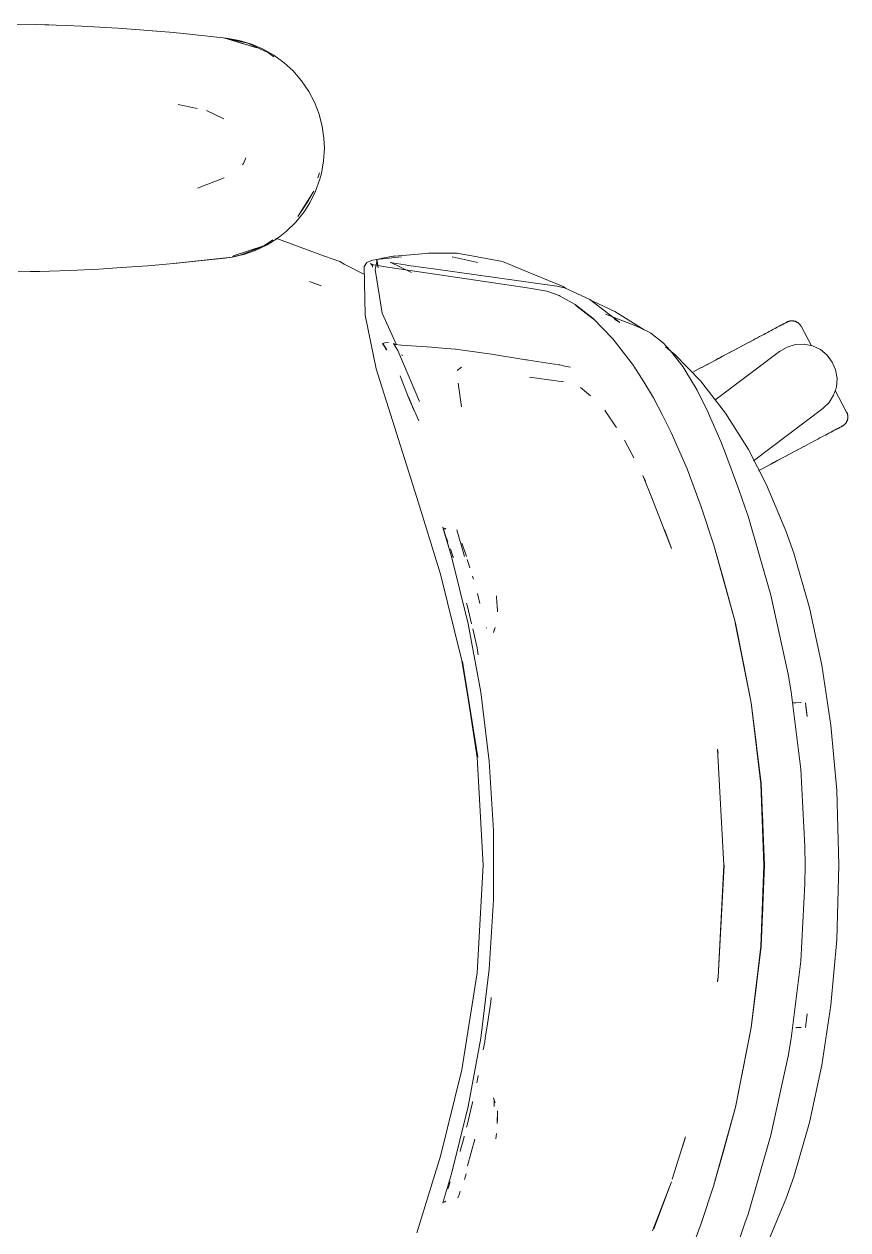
# Model space of a CAD drawing. Header units: millimetres. Extents: x 155927 to 295199, y -4084 to 97293.
# Drawn here: x 223595.4 to 223916.9, y 33039.7 to 33510.5 of the extents above; entities that cross this region are included whole.
import ezdxf

# ---------------------------------------------------------------- set-up
doc = ezdxf.new("R2010")
doc.units = ezdxf.units.MM
doc.header["$MEASUREMENT"] = 0
doc.layers.add('G-IMPT', color=8, linetype='CONTINUOUS', lineweight=9)
doc.layers.add('I-FURN', color=8, linetype='CONTINUOUS', lineweight=9)

msp = doc.modelspace()

# ---------------------------------------------------------------- linework, layer by layer
at = {"layer": 'G-IMPT'}
for p, q in [((223591.68, 33510.5), (223600.09, 33510.34)), ((223611.85, 33509.95), (223600.09, 33510.34)), ((223605.03, 33510.2), (223603.53, 33510.21)), ((223606.97, 33510.09), (223605.03, 33510.2)), ((223611.85, 33509.95), (223617.88, 33509.69)), ((223632.02, 33508.88), (223617.88, 33509.69)), ((223637.1, 33508.56), (223632.02, 33508.88)), ((223637.1, 33508.56), (223652.16, 33507.31)), ((223645.29, 33507.91), (223646.96, 33507.74)), ((223652.16, 33507.31), (223656.29, 33506.96)), ((223656.29, 33506.96), (223674.22, 33505.06)), ((223673.7, 33505.06), (223686.16, 33501.23)), ((223673.7, 33505.06), (223677.02, 33504.14)), ((223674.22, 33505.06), (223679.26, 33504.16)), ((223682.67, 33503.01), (223674.27, 33504.93)), ((223686.16, 33501.23), (223677.02, 33504.14)), ((223684.12, 33502.7), (223679.26, 33504.16)), ((223682.67, 33503.01), (223690.74, 33499.28)), ((223688.36, 33500.89), (223684.12, 33502.7)), ((223688.36, 33500.89), (223692.8, 33498.37)), ((223692.84, 33497.68), (223690.74, 33499.28)), ((223696.89, 33495.38), (223692.8, 33498.37)), ((223696.89, 33495.38), (223700.32, 33492.21)), ((223703.65, 33488.38), (223700.32, 33492.21)), ((223706.48, 33484.21), (223703.65, 33488.38)), ((223706.48, 33484.21), (223708.67, 33480.05)), ((223655.5, 33479.09), (223662.94, 33477.52)), ((223673.33, 33473.48), (223666.55, 33476.75)), ((223708.67, 33480.05), (223710.5, 33475.33)), ((223711.76, 33470.47), (223710.5, 33475.33)), ((223711.76, 33470.47), (223712.41, 33465.96)), ((223712.58, 33462.11), (223712.41, 33465.96)), ((223681.97, 33458.28), (223680.95, 33456.06)), ((223712.58, 33462.11), (223712.28, 33457.07)), ((223680.95, 33456.06), (223680.65, 33455.61)), ((223712.28, 33457.07), (223711.4, 33452.12)), ((223663, 33446.39), (223673.43, 33450.53)), ((223709.13, 33445.22), (223710.84, 33449.99)), ((223710.04, 33450.43), (223710.66, 33452.46)), ((223711.4, 33452.12), (223710.84, 33449.99)), ((223708.48, 33445.31), (223702.16, 33435.36)), ((223708.48, 33445.31), (223706.32, 33441.64)), ((223709.13, 33445.22), (223706.89, 33440.71)), ((223706.32, 33441.64), (223702.16, 33435.36)), ((223706.89, 33440.71), (223704.62, 33437.16)), ((223701.43, 33433.18), (223704.62, 33437.16)), ((223697.83, 33429.64), (223694.52, 33427.01)), ((223701.43, 33433.18), (223697.83, 33429.64)), ((223688.87, 33423.89), (223692.45, 33426.31)), ((223690.2, 33424.28), (223694.52, 33427.01)), ((223693.63, 33426.89), (223712.56, 33419.95)), ((223676.52, 33419.49), (223681.48, 33420.64)), ((223676.6, 33419.7), (223679.65, 33420.28)), ((223688.87, 33423.89), (223677.02, 33420.07)), ((223686.16, 33422.99), (223677.02, 33420.07)), ((223679.65, 33420.28), (223687.83, 33423.48)), ((223685.61, 33422.09), (223681.48, 33420.64)), ((223690.2, 33424.28), (223685.61, 33422.09)), ((223688.87, 33423.89), (223686.16, 33422.99)), ((223712.56, 33419.95), (223718.54, 33417.76)), ((223739.93, 33419.93), (223739.46, 33419.89)), ((223739.93, 33419.93), (223749.25, 33420.74)), ((223749.25, 33420.74), (223753.21, 33421.08)), ((223757.38, 33421.08), (223753.21, 33421.08)), ((223764.34, 33421.05), (223757.38, 33421.08)), ((223764.34, 33421.05), (223782.04, 33417.81)), ((223633.4, 33415.42), (223624.53, 33414.86)), ((223633.4, 33415.42), (223643.69, 33416.15)), ((223635.44, 33415.56), (223633.54, 33415.47)), ((223635.44, 33415.56), (223636.86, 33415.69)), ((223655.08, 33417.14), (223643.69, 33416.15)), ((223676.52, 33419.49), (223653.57, 33417.03)), ((223653.57, 33417.03), (223673.7, 33419.16)), ((223676.52, 33419.49), (223655.08, 33417.14)), ((223676.52, 33419.49), (223673.7, 33419.16)), ((223720.3, 33416.84), (223718.54, 33417.76)), ((223728.2, 33412.69), (223720.3, 33416.84)), ((223728.13, 33415.88), (223728.74, 33416.92)), ((223728.52, 33396.9), (223728.13, 33415.88)), ((223728.61, 33416.29), (223728.74, 33416.92)), ((223728.61, 33416.29), (223728.72, 33416.84)), ((223728.74, 33416.92), (223728.72, 33416.84)), ((223729.11, 33417.41), (223728.74, 33416.92)), ((223729.65, 33417.73), (223729.11, 33417.41)), ((223729.65, 33417.73), (223731.52, 33418.28)), ((223731, 33416.69), (223730.5, 33417.09)), ((223731.6, 33416.53), (223730.5, 33417.09)), ((223731.6, 33416.53), (223730.98, 33416.7)), ((223730.98, 33416.7), (223737.25, 33415.59)), ((223731, 33416.69), (223731.33, 33416.15)), ((223731.4, 33415.65), (223731.33, 33416.15)), ((223734.79, 33418.82), (223731.52, 33418.28)), ((223733.12, 33418.22), (223732.43, 33414.64)), ((223735.21, 33419.08), (223732.88, 33418.63)), ((223733.61, 33415.36), (223732.88, 33418.63)), ((223733.61, 33415.36), (223733.12, 33418.22)), ((223734.79, 33418.82), (223735.41, 33418.9)), ((223739.46, 33419.89), (223735.21, 33419.08)), ((223735.41, 33418.9), (223740.09, 33419.41)), ((223737.25, 33415.59), (223745.1, 33414.48)), ((223738.22, 33417.5), (223746.62, 33413.51)), ((223738.22, 33417.5), (223739.08, 33417.35)), ((223744.1, 33416.52), (223739.08, 33417.35)), ((223740.09, 33419.41), (223742.68, 33419.63)), ((223744.1, 33416.52), (223745.4, 33416.31)), ((223756.06, 33414.87), (223745.4, 33416.31)), ((223762.48, 33419.64), (223771.79, 33417.6)), ((223771.79, 33417.6), (223772.36, 33417.44)), ((223782.04, 33417.81), (223785.9, 33416.22)), ((223789.26, 33414.83), (223785.9, 33416.22)), ((223593.04, 33413.73), (223605.34, 33414.03)), ((223599.81, 33413.87), (223597.73, 33413.87)), ((223601.47, 33413.95), (223599.81, 33413.87)), ((223613.22, 33414.32), (223605.34, 33414.03)), ((223613.22, 33414.32), (223624.53, 33414.86)), ((223735.15, 33397.6), (223732.43, 33414.64)), ((223745.1, 33414.48), (223775.97, 33409.92)), ((223756.06, 33414.87), (223803.28, 33408.19)), ((223805.71, 33408.03), (223789.26, 33414.83)), ((223711.26, 33408.36), (223706.8, 33409.99)), ((223706.8, 33409.99), (223710.68, 33408.61)), ((223711.26, 33408.36), (223710.68, 33408.61)), ((223775.97, 33409.92), (223791.74, 33407.53)), ((223799.41, 33406.23), (223791.74, 33407.53)), ((223799.41, 33406.23), (223804.2, 33404.48)), ((223803.28, 33408.19), (223806.27, 33407.54)), ((223806.88, 33407.26), (223805.71, 33408.03)), ((223809.64, 33405.98), (223806.27, 33407.54)), ((223809.64, 33405.98), (223816.16, 33402.94)), ((223804.63, 33404.26), (223804.2, 33404.48)), ((223810.46, 33400.97), (223804.63, 33404.26)), ((223827.86, 33394), (223816.16, 33402.94)), ((223817.35, 33402.27), (223825.98, 33398.29)), ((223728.52, 33396.9), (223732.71, 33375.94)), ((223735.15, 33397.6), (223740.76, 33385.25)), ((223810.46, 33400.97), (223817.43, 33395.55)), ((223817.63, 33395.25), (223810.69, 33400.65)), ((223810.69, 33400.65), (223814.06, 33398.06)), ((223817.63, 33395.25), (223814.06, 33398.06)), ((223822.21, 33397.23), (223834.11, 33392.72)), ((223825.98, 33398.29), (223837.42, 33391.17)), ((223825.16, 33387.65), (223817.43, 33395.55)), ((223827.86, 33394), (223825.83, 33395.16)), ((223836.34, 33391.65), (223834.11, 33392.72)), ((223825.16, 33387.65), (223833.18, 33377.22)), ((223838.78, 33390.47), (223836.34, 33391.65)), ((223839.92, 33389.86), (223838.78, 33390.47)), ((223839.92, 33389.86), (223844.78, 33386)), ((223735.29, 33385.77), (223735.35, 33385.79)), ((223735.29, 33385.77), (223736.88, 33383.31)), ((223736.22, 33386.07), (223735.35, 33385.79)), ((223736.88, 33383.31), (223735.35, 33385.79)), ((223735.35, 33385.79), (223736.84, 33383.32)), ((223737.58, 33386.24), (223736.22, 33386.07)), ((223740.22, 33385.48), (223739.49, 33385.77)), ((223739.49, 33385.77), (223741.25, 33383.1)), ((223740.22, 33385.48), (223740.23, 33385.47)), ((223742.61, 33385.18), (223740.23, 33385.47)), ((223741.25, 33383.1), (223749.69, 33363.12)), ((223742.61, 33385.18), (223742.69, 33385.17)), ((223746.56, 33384.88), (223742.69, 33385.17)), ((223754.42, 33384.31), (223746.56, 33384.88)), ((223755.41, 33384.24), (223754.42, 33384.31)), ((223763.65, 33383.62), (223755.41, 33384.24)), ((223763.65, 33383.62), (223763.73, 33383.61)), ((223777.8, 33381.58), (223763.73, 33383.61)), ((223844.78, 33386), (223847.67, 33382.97)), ((223849.34, 33381.55), (223845.67, 33384.55)), ((223847.67, 33382.97), (223852.39, 33376.84)), ((223742.71, 33381.38), (223743.14, 33381.11)), ((223777.8, 33381.58), (223791.16, 33379.47)), ((223791.16, 33379.47), (223791.67, 33379.39)), ((223792.28, 33379.29), (223791.67, 33379.39)), ((223792.28, 33379.29), (223804, 33377.49)), ((223849.34, 33381.55), (223859.3, 33371.26)), ((223748.7, 33325.7), (223732.71, 33375.94)), ((223745.39, 33364.75), (223742.14, 33373.22)), ((223764.39, 33375.23), (223766.03, 33376.51)), ((223804, 33377.49), (223804.47, 33377.42)), ((223806.45, 33377), (223804.47, 33377.42)), ((223808.62, 33376.53), (223806.45, 33377)), ((223833.35, 33376.96), (223833.18, 33377.22)), ((223837.23, 33370.86), (223833.35, 33376.96)), ((223852.39, 33376.84), (223853.25, 33375.55)), ((223857.99, 33367.55), (223853.25, 33375.55)), ((223764.74, 33370.29), (223766.14, 33361.12)), ((223764.74, 33370.29), (223764.79, 33369.94)), ((223792.58, 33372.61), (223805.93, 33370.83)), ((223805.93, 33370.83), (223805.46, 33370.98)), ((223816.43, 33365.33), (223812.53, 33368.67)), ((223837.23, 33370.86), (223841, 33364.63)), ((223869.11, 33358.66), (223859.3, 33371.26)), ((223747.41, 33359.86), (223745.39, 33364.96)), ((223745.39, 33364.96), (223747.41, 33359.84)), ((223745.39, 33364.75), (223747.41, 33359.86)), ((223844.57, 33357.84), (223841, 33364.63)), ((223858.29, 33366.95), (223857.99, 33367.55)), ((223858.29, 33366.95), (223862.29, 33358.94)), ((223746.42, 33362.38), (223749.46, 33355.66)), ((223822.71, 33358.7), (223821.96, 33359.8)), ((223862.51, 33358.5), (223862.29, 33358.94)), ((223822.71, 33358.7), (223826.2, 33353.57)), ((223844.57, 33357.84), (223847.96, 33351.12)), ((223862.51, 33358.5), (223867.28, 33347.54)), ((223878.08, 33344.36), (223869.11, 33358.66)), ((223826.2, 33353.57), (223826.59, 33352.99)), ((223854.14, 33336.89), (223847.96, 33351.12)), ((223829.73, 33348.09), (223833.27, 33341.12)), ((223867.28, 33347.54), (223868.76, 33343.86)), ((223874.36, 33328.79), (223868.76, 33343.86)), ((223885.17, 33330.58), (223878.08, 33344.36)), ((223859.59, 33322.01), (223854.14, 33336.89)), ((223840.63, 33324.93), (223836.9, 33334.26)), ((223836.9, 33334.26), (223837.9, 33332.01)), ((223892.69, 33312.61), (223885.17, 33330.58)), ((223874.36, 33328.79), (223876.71, 33321.97)), ((223757.89, 33295.72), (223748.7, 33325.7)), ((223841.29, 33323.2), (223840.63, 33324.93)), ((223848, 33305.76), (223841.29, 33323.2)), ((223859.59, 33322.01), (223864.6, 33307.1)), ((223877.9, 33318.36), (223876.71, 33321.97)), ((223877.9, 33318.36), (223886.84, 33287.53)), ((223758.85, 33313.9), (223758.98, 33314.14)), ((223762.12, 33302.68), (223758.85, 33313.9)), ((223762.12, 33302.68), (223759, 33313.5)), ((223759.05, 33313.21), (223759, 33313.5)), ((223762.12, 33302.68), (223759.05, 33313.21)), ((223759.94, 33313.36), (223759.32, 33313.74)), ((223759.94, 33313.36), (223759.72, 33313.51)), ((223767.31, 33302.67), (223764.27, 33313.1)), ((223848, 33305.76), (223845.28, 33313.19)), ((223892.69, 33312.61), (223895.77, 33303.88)), ((223760.39, 33309.42), (223759.99, 33310.49)), ((223760.74, 33308.45), (223760.39, 33309.42)), ((223766.18, 33307.85), (223766.95, 33305.69)), ((223868.33, 33293.84), (223864.56, 33307.01)), ((223872.99, 33276.6), (223864.56, 33307.01)), ((223872.99, 33276.6), (223864.6, 33307.1)), ((223761.72, 33305.7), (223762.01, 33304.9)), ((223762.74, 33302.67), (223762.01, 33304.9)), ((223768.66, 33276.36), (223762.12, 33302.68)), ((223762.74, 33302.67), (223762.89, 33302.22)), ((223767.2, 33304.97), (223766.95, 33305.69)), ((223767.2, 33304.97), (223767.97, 33302.67)), ((223895.77, 33303.88), (223901.94, 33282.63)), ((223768.35, 33301.53), (223768.6, 33300.75)), ((223768.6, 33300.75), (223769.38, 33298.26)), ((223757.89, 33295.72), (223766.2, 33262.04)), ((223770.38, 33294.96), (223770.71, 33293.85)), ((223868.33, 33293.84), (223872.99, 33276.6)), ((223772.29, 33288.17), (223773.28, 33284.31)), ((223772.29, 33288.17), (223772.68, 33286.65)), ((223768.43, 33283.09), (223768.09, 33284.38)), ((223779.71, 33286.82), (223779.67, 33287.3)), ((223779.98, 33283.11), (223779.71, 33286.82)), ((223893.51, 33256.74), (223886.84, 33287.53)), ((223769.98, 33276.34), (223768.43, 33283.09)), ((223779.98, 33283.11), (223780.08, 33281.74)), ((223780.09, 33281.04), (223780.08, 33281.74)), ((223901.94, 33282.63), (223906.75, 33260.27)), ((223768.66, 33276.36), (223773.59, 33249.69)), ((223772.14, 33266.95), (223770.44, 33274.37)), ((223775.88, 33274.63), (223775.75, 33274.96)), ((223775.85, 33274.63), (223775.75, 33274.96)), ((223778.55, 33272.95), (223779.24, 33274.9)), ((223778.55, 33272.95), (223778.77, 33274)), ((223879.16, 33245.47), (223872.94, 33276.71)), ((223872.94, 33276.71), (223879.16, 33245.55)), ((223872.99, 33276.6), (223876.06, 33261.58)), ((223772.61, 33264.31), (223772.14, 33266.95)), ((223766.2, 33262.04), (223772.46, 33224.3)), ((223772.2, 33224.13), (223766.46, 33261.66)), ((223772.46, 33224.3), (223766.46, 33261.66)), ((223879.16, 33245.47), (223876.06, 33261.58)), ((223910.25, 33236.85), (223906.75, 33260.27)), ((223894.69, 33249.82), (223893.51, 33256.74)), ((223773.59, 33249.69), (223776.89, 33222.77)), ((223898.51, 33219.65), (223894.69, 33249.82)), ((223882.98, 33213.96), (223879.16, 33245.55)), ((223881.1, 33229.99), (223879.16, 33245.47)), ((223882.95, 33213.92), (223879.16, 33245.47)), ((223895.25, 33245.47), (223896.49, 33245.51)), ((223898.58, 33245.59), (223896.49, 33245.51)), ((223898.58, 33245.59), (223898.47, 33245.58)), ((223900.34, 33245.55), (223900.99, 33240.14)), ((223900.42, 33243.91), (223900.99, 33240.14)), ((223912.51, 33211.28), (223910.25, 33236.85)), ((223865.94, 33227.42), (223865.99, 33227.17)), ((223868.49, 33182.14), (223865.99, 33227.48)), ((223865.99, 33227.48), (223866.22, 33225.87)), ((223866.22, 33225.87), (223865.99, 33227.17)), ((223881.1, 33229.99), (223882.95, 33213.92)), ((223772.2, 33224.13), (223774.55, 33182.14)), ((223778.54, 33195.7), (223776.89, 33222.77)), ((223900.12, 33189.45), (223898.51, 33219.65)), ((223882.95, 33213.92), (223883.62, 33199.02)), ((223882.95, 33213.92), (223884.09, 33182.14)), ((223884.32, 33182.14), (223882.98, 33213.96)), ((223913.36, 33182.14), (223912.51, 33211.28)), ((223883.62, 33199.02), (223884.09, 33182.14)), ((223778.54, 33168.58), (223778.54, 33195.7)), ((223900.12, 33189.45), (223900.22, 33182.14)), ((223772.2, 33140.15), (223774.55, 33182.14)), ((223868.55, 33182.14), (223866.22, 33138.41)), ((223868.49, 33182.14), (223866.22, 33138.41)), ((223882.95, 33150.36), (223884.09, 33182.14)), ((223882.98, 33150.32), (223884.32, 33182.14)), ((223883.62, 33165.26), (223884.09, 33182.14)), ((223900.12, 33174.83), (223900.22, 33182.14)), ((223912.51, 33153), (223913.36, 33182.14)), ((223900.12, 33174.83), (223898.51, 33144.62)), ((223778.54, 33168.58), (223776.89, 33141.51)), ((223883.62, 33165.26), (223882.95, 33150.36)), ((223910.25, 33127.43), (223912.51, 33153)), ((223882.95, 33150.36), (223879.16, 33118.81)), ((223882.98, 33150.32), (223879.16, 33118.73)), ((223882.95, 33150.36), (223881.1, 33134.29)), ((223898.51, 33144.62), (223894.69, 33114.45)), ((223766.2, 33102.24), (223772.2, 33140.15)), ((223773.59, 33114.59), (223776.89, 33141.51)), ((223866.22, 33138.41), (223865.96, 33136.63)), ((223866.22, 33138.41), (223865.99, 33137.11)), ((223865.94, 33136.86), (223865.99, 33137.11)), ((223879.16, 33118.81), (223881.1, 33134.29)), ((223776.22, 33120.22), (223777.51, 33128.74)), ((223777.51, 33128.74), (223777.69, 33130.4)), ((223900.34, 33118.72), (223900.99, 33124.14)), ((223906.75, 33104.01), (223910.25, 33127.43)), ((223776.22, 33120.22), (223775.36, 33114.59)), ((223872.99, 33087.68), (223879.16, 33118.81)), ((223872.99, 33087.68), (223879.16, 33118.73)), ((223879.16, 33118.81), (223876.06, 33102.7)), ((223896.49, 33118.77), (223898.58, 33118.69)), ((223898.58, 33118.69), (223898.47, 33118.69)), ((223768.66, 33087.92), (223773.59, 33114.59)), ((223775.36, 33114.59), (223775.12, 33112.97)), ((223894.69, 33114.45), (223893.51, 33107.53)), ((223774.56, 33110.06), (223775.12, 33112.97)), ((223886.84, 33076.74), (223893.51, 33107.53)), ((223766.2, 33102.24), (223757.89, 33068.55)), ((223772.64, 33099.96), (223772.1, 33097.14)), ((223872.99, 33087.68), (223876.06, 33102.7)), ((223901.94, 33081.64), (223906.75, 33104.01)), ((223778.77, 33090.28), (223778.55, 33091.33)), ((223778.55, 33091.33), (223779.24, 33089.38)), ((223768.66, 33087.92), (223762.12, 33061.6)), ((223768.43, 33081.18), (223769.98, 33087.94)), ((223770.44, 33089.91), (223769.98, 33087.94)), ((223778.77, 33090.28), (223778.8, 33087.97)), ((223778.81, 33088.11), (223778.8, 33087.97)), ((223780.09, 33086.27), (223780, 33081.21)), ((223780.09, 33086.27), (223780.08, 33083.49)), ((223872.99, 33087.68), (223864.56, 33057.27)), ((223872.99, 33087.68), (223864.6, 33057.18)), ((223868.33, 33070.44), (223872.99, 33087.68)), ((223768.43, 33081.18), (223768.09, 33079.89)), ((223780, 33081.21), (223780.08, 33083.49)), ((223895.77, 33060.4), (223901.94, 33081.64)), ((223767.13, 33076.17), (223767.18, 33076.35)), ((223779.69, 33077.42), (223779.47, 33075.33)), ((223886.84, 33076.74), (223877.9, 33045.92)), ((223766.81, 33075.03), (223765.7, 33071.03)), ((223766.81, 33075.03), (223767.13, 33076.17)), ((223768.4, 33064.7), (223771.33, 33075.17)), ((223853.54, 33076), (223848.28, 33059.51)), ((223853.54, 33076), (223852.46, 33072.56)), ((223748.7, 33038.58), (223757.89, 33068.55)), ((223765.7, 33071.03), (223765.49, 33070.34)), ((223868.33, 33070.44), (223864.56, 33057.27)), ((223762.12, 33061.6), (223759.04, 33051.17)), ((223760.95, 33056.4), (223761.7, 33058.5)), ((223767.96, 33061.61), (223767.23, 33059.4)), ((223848, 33058.52), (223841.19, 33040.12)), ((223848, 33058.52), (223841.29, 33041.08)), ((223895.77, 33060.4), (223892.69, 33051.67)), ((223760.95, 33056.4), (223760.71, 33055.75)), ((223765.24, 33053.85), (223764.63, 33052.19)), ((223765.24, 33053.85), (223765.61, 33054.86)), ((223864.6, 33057.18), (223859.59, 33042.27)), ((223758.85, 33050.38), (223758.9, 33050.61)), ((223758.93, 33050.15), (223758.85, 33050.38)), ((223758.9, 33050.61), (223758.98, 33050.9)), ((223758.98, 33050.9), (223759.04, 33051.17)), ((223759.94, 33050.92), (223759.32, 33050.53)), ((223759.94, 33050.92), (223759.72, 33050.77)), ((223892.69, 33051.67), (223885.17, 33033.69)), ((223877.9, 33045.92), (223876.71, 33042.31)), ((223841.29, 33041.08), (223840.63, 33039.35)), ((223854.14, 33027.39), (223859.59, 33042.27)), ((223874.3, 33035.38), (223876.71, 33042.31))]:
    msp.add_line(p, q, dxfattribs=at)
at = {"layer": 'I-FURN'}
for p, q in [((223888.74, 33391.85), (223888.15, 33391.54)), ((223888.43, 33391.69), (223889, 33391.99)), ((223889.29, 33392.14), (223888.74, 33391.85)), ((223889, 33391.99), (223889.53, 33392.27)), ((223889.81, 33392.42), (223889.29, 33392.14)), ((223889.53, 33392.27), (223890.03, 33392.54)), ((223890.29, 33392.67), (223889.81, 33392.42)), ((223890.03, 33392.54), (223890.5, 33392.79)), ((223890.73, 33392.91), (223890.29, 33392.67)), ((223890.5, 33392.79), (223890.93, 33393.01)), ((223891.14, 33393.13), (223890.73, 33392.91)), ((223890.93, 33393.01), (223891.32, 33393.22)), ((223891.52, 33393.33), (223891.14, 33393.13)), ((223891.32, 33393.22), (223891.68, 33393.41)), ((223891.85, 33393.51), (223891.52, 33393.33)), ((223891.68, 33393.41), (223891.99, 33393.58)), ((223892.15, 33393.66), (223891.85, 33393.51)), ((223891.99, 33393.58), (223892.27, 33393.73)), ((223892.41, 33393.8), (223892.15, 33393.66)), ((223892.27, 33393.73), (223892.51, 33393.86)), ((223892.63, 33393.92), (223892.41, 33393.8)), ((223892.51, 33393.86), (223892.72, 33393.97)), ((223892.81, 33394.01), (223892.63, 33393.92)), ((223892.72, 33393.97), (223892.88, 33394.05)), ((223892.95, 33394.09), (223892.81, 33394.01)), ((223892.88, 33394.05), (223893, 33394.12)), ((223893.05, 33394.14), (223892.95, 33394.09)), ((223893, 33394.12), (223893.08, 33394.16)), ((223893.11, 33394.17), (223893.05, 33394.14)), ((223893.08, 33394.16), (223893.12, 33394.18)), ((223893.13, 33394.19), (223893.11, 33394.17)), ((223893.12, 33394.18), (223893.13, 33394.19)), ((223893.13, 33394.19), (223893.27, 33394.26)), ((223893.27, 33394.26), (223893.42, 33394.33)), ((223893.42, 33394.33), (223893.57, 33394.39)), ((223893.57, 33394.39), (223893.72, 33394.44)), ((223893.72, 33394.44), (223893.87, 33394.49)), ((223893.87, 33394.49), (223894.03, 33394.53)), ((223894.03, 33394.53), (223894.19, 33394.57)), ((223894.19, 33394.57), (223894.34, 33394.6)), ((223894.34, 33394.6), (223894.5, 33394.62)), ((223894.5, 33394.62), (223894.66, 33394.64)), ((223894.66, 33394.64), (223894.82, 33394.65)), ((223894.82, 33394.65), (223894.99, 33394.66)), ((223894.99, 33394.66), (223895.15, 33394.65)), ((223895.15, 33394.65), (223895.31, 33394.65)), ((223895.31, 33394.65), (223895.47, 33394.63)), ((223895.47, 33394.63), (223895.63, 33394.61)), ((223895.63, 33394.61), (223895.79, 33394.58)), ((223895.79, 33394.58), (223895.94, 33394.55)), ((223895.94, 33394.55), (223896.1, 33394.51)), ((223896.1, 33394.51), (223896.26, 33394.46)), ((223896.26, 33394.46), (223896.41, 33394.41)), ((223896.41, 33394.41), (223896.56, 33394.35)), ((223896.56, 33394.35), (223896.71, 33394.29)), ((223896.71, 33394.29), (223896.85, 33394.22)), ((223896.85, 33394.22), (223896.99, 33394.14)), ((223896.99, 33394.14), (223897.13, 33394.06)), ((223897.13, 33394.06), (223897.27, 33393.97)), ((223897.27, 33393.97), (223897.4, 33393.88)), ((223897.4, 33393.88), (223897.53, 33393.78)), ((223897.53, 33393.78), (223897.65, 33393.68)), ((223897.65, 33393.68), (223897.77, 33393.57)), ((223897.77, 33393.57), (223897.89, 33393.46)), ((223897.89, 33393.46), (223898, 33393.34)), ((223898, 33393.34), (223898.1, 33393.22)), ((223898.1, 33393.22), (223898.21, 33393.1)), ((223898.21, 33393.1), (223898.3, 33392.97)), ((223898.3, 33392.97), (223898.39, 33392.83)), ((223898.39, 33392.83), (223898.48, 33392.7)), ((223898.48, 33392.7), (223898.56, 33392.56)), ((223898.56, 33392.56), (223898.58, 33392.52)), ((223902.61, 33384.94), (223898.58, 33392.52)), ((223879.84, 33387.12), (223878.94, 33386.64)), ((223879.36, 33386.86), (223880.25, 33387.34)), ((223880.72, 33387.59), (223879.84, 33387.12)), ((223880.25, 33387.34), (223881.11, 33387.8)), ((223881.57, 33388.04), (223880.72, 33387.59)), ((223881.11, 33387.8), (223881.96, 33388.25)), ((223882.41, 33388.49), (223881.57, 33388.04)), ((223883.22, 33388.92), (223882.41, 33388.49)), ((223884.01, 33389.34), (223883.22, 33388.92)), ((223884.77, 33389.74), (223884.01, 33389.34)), ((223885.5, 33390.13), (223884.77, 33389.74)), ((223886.21, 33390.51), (223885.5, 33390.13)), ((223886.89, 33390.87), (223886.21, 33390.51)), ((223887.54, 33391.21), (223886.89, 33390.87)), ((223888.15, 33391.54), (223887.54, 33391.21)), ((223864.92, 33363.66), (223890.23, 33382.74)), ((223869.73, 33381.74), (223870.73, 33382.28)), ((223871.27, 33382.56), (223870.27, 33382.03)), ((223870.73, 33382.28), (223871.73, 33382.81)), ((223872.26, 33383.09), (223871.27, 33382.56)), ((223871.73, 33382.81), (223872.72, 33383.33)), ((223873.25, 33383.62), (223872.26, 33383.09)), ((223872.72, 33383.33), (223873.7, 33383.86)), ((223874.23, 33384.14), (223873.25, 33383.62)), ((223873.7, 33383.86), (223874.68, 33384.37)), ((223875.2, 33384.65), (223874.23, 33384.14)), ((223874.68, 33384.37), (223875.64, 33384.89)), ((223876.16, 33385.16), (223875.2, 33384.65)), ((223875.64, 33384.89), (223876.59, 33385.39)), ((223877.1, 33385.66), (223876.16, 33385.16)), ((223876.59, 33385.39), (223877.53, 33385.89)), ((223878.03, 33386.16), (223877.1, 33385.66)), ((223877.53, 33385.89), (223878.45, 33386.38)), ((223878.94, 33386.64), (223878.03, 33386.16)), ((223878.45, 33386.38), (223879.36, 33386.86)), ((223890.23, 33382.74), (223893.15, 33384.43)), ((223893.15, 33384.43), (223896.39, 33385.37)), ((223896.39, 33385.37), (223899.76, 33385.51)), ((223899.76, 33385.51), (223903.07, 33384.84)), ((223903.07, 33384.84), (223906.12, 33383.4)), ((223906.12, 33383.4), (223908.73, 33381.27)), ((223862.28, 33377.78), (223861.31, 33377.26)), ((223861.75, 33377.5), (223862.73, 33378.02)), ((223863.26, 33378.31), (223862.28, 33377.78)), ((223862.73, 33378.02), (223863.72, 33378.55)), ((223864.25, 33378.83), (223863.26, 33378.31)), ((223863.72, 33378.55), (223864.71, 33379.08)), ((223865.25, 33379.36), (223864.25, 33378.83)), ((223864.71, 33379.08), (223865.71, 33379.61)), ((223866.25, 33379.9), (223865.25, 33379.36)), ((223865.71, 33379.61), (223866.72, 33380.14)), ((223867.26, 33380.43), (223866.25, 33379.9)), ((223866.72, 33380.14), (223867.72, 33380.68)), ((223868.26, 33380.96), (223867.26, 33380.43)), ((223867.72, 33380.68), (223868.73, 33381.21)), ((223869.27, 33381.5), (223868.26, 33380.96)), ((223868.73, 33381.21), (223869.73, 33381.74)), ((223870.27, 33382.03), (223869.27, 33381.5)), ((223908.73, 33381.27), (223910.76, 33378.58)), ((223910.76, 33378.58), (223912.09, 33375.48)), ((223857.53, 33375.26), (223856.62, 33374.78)), ((223857.04, 33375), (223857.95, 33375.48)), ((223858.45, 33375.75), (223857.53, 33375.26)), ((223857.95, 33375.48), (223858.88, 33375.98)), ((223859.39, 33376.25), (223858.45, 33375.75)), ((223858.88, 33375.98), (223859.83, 33376.48)), ((223860.34, 33376.75), (223859.39, 33376.25)), ((223859.83, 33376.48), (223860.78, 33376.99)), ((223861.31, 33377.26), (223860.34, 33376.75)), ((223860.78, 33376.99), (223861.75, 33377.5)), ((223912.09, 33375.48), (223912.64, 33372.15)), ((223912.37, 33368.78), (223911.31, 33365.58)), ((223912.64, 33372.15), (223912.37, 33368.78)), ((223911.31, 33365.58), (223909.51, 33362.73)), ((223916.39, 33359.02), (223911.92, 33367.43)), ((223907.08, 33360.39), (223880.01, 33339.99)), ((223909.51, 33362.73), (223907.08, 33360.39)), ((223916.39, 33359.02), (223916.46, 33358.88)), ((223916.46, 33358.88), (223916.53, 33358.73)), ((223916.53, 33358.73), (223916.59, 33358.58)), ((223915.43, 33354.04), (223915.3, 33353.94)), ((223915.55, 33354.15), (223915.43, 33354.04)), ((223915.67, 33354.26), (223915.55, 33354.15)), ((223915.78, 33354.38), (223915.67, 33354.26)), ((223915.89, 33354.5), (223915.78, 33354.38)), ((223915.99, 33354.62), (223915.89, 33354.5)), ((223916.09, 33354.75), (223915.99, 33354.62)), ((223916.18, 33354.88), (223916.09, 33354.75)), ((223916.27, 33355.02), (223916.18, 33354.88)), ((223916.35, 33355.16), (223916.27, 33355.02)), ((223916.42, 33355.3), (223916.35, 33355.16)), ((223916.49, 33355.44), (223916.42, 33355.3)), ((223916.56, 33355.59), (223916.49, 33355.44)), ((223916.62, 33355.74), (223916.56, 33355.59)), ((223916.59, 33358.58), (223916.65, 33358.43)), ((223916.67, 33355.89), (223916.62, 33355.74)), ((223916.65, 33358.43), (223916.7, 33358.28)), ((223916.72, 33356.05), (223916.67, 33355.89)), ((223916.7, 33358.28), (223916.74, 33358.12)), ((223916.76, 33356.2), (223916.72, 33356.05)), ((223916.74, 33358.12), (223916.78, 33357.96)), ((223916.79, 33356.36), (223916.76, 33356.2)), ((223916.78, 33357.96), (223916.81, 33357.8)), ((223916.82, 33356.52), (223916.79, 33356.36)), ((223916.81, 33357.8), (223916.83, 33357.65)), ((223916.84, 33356.68), (223916.82, 33356.52)), ((223916.83, 33357.65), (223916.85, 33357.49)), ((223916.85, 33356.84), (223916.84, 33356.68)), ((223916.85, 33357.49), (223916.86, 33357.32)), ((223916.86, 33357), (223916.85, 33356.84)), ((223916.86, 33357.32), (223916.86, 33357.16)), ((223916.86, 33357.16), (223916.86, 33357)), ((223905.96, 33348.91), (223906.71, 33349.31)), ((223906.71, 33349.31), (223907.43, 33349.69)), ((223907.43, 33349.69), (223908.12, 33350.06)), ((223908.12, 33350.06), (223908.79, 33350.41)), ((223908.79, 33350.41), (223909.42, 33350.75)), ((223909.42, 33350.75), (223910.02, 33351.07)), ((223910.33, 33351.24), (223909.75, 33350.92)), ((223910.02, 33351.07), (223910.59, 33351.37)), ((223910.88, 33351.53), (223910.33, 33351.24)), ((223910.59, 33351.37), (223911.13, 33351.66)), ((223911.4, 33351.8), (223910.88, 33351.53)), ((223911.13, 33351.66), (223911.63, 33351.92)), ((223911.88, 33352.06), (223911.4, 33351.8)), ((223911.63, 33351.92), (223912.09, 33352.17)), ((223912.33, 33352.3), (223911.88, 33352.06)), ((223912.09, 33352.17), (223912.52, 33352.4)), ((223912.74, 33352.51), (223912.33, 33352.3)), ((223912.52, 33352.4), (223912.92, 33352.61)), ((223913.11, 33352.71), (223912.74, 33352.51)), ((223912.92, 33352.61), (223913.27, 33352.8)), ((223913.45, 33352.89), (223913.11, 33352.71)), ((223913.27, 33352.8), (223913.59, 33352.97)), ((223913.75, 33353.05), (223913.45, 33352.89)), ((223913.59, 33352.97), (223913.87, 33353.11)), ((223914, 33353.19), (223913.75, 33353.05)), ((223913.87, 33353.11), (223914.11, 33353.24)), ((223914.22, 33353.3), (223914, 33353.19)), ((223914.11, 33353.24), (223914.31, 33353.35)), ((223914.4, 33353.4), (223914.22, 33353.3)), ((223914.31, 33353.35), (223914.47, 33353.44)), ((223914.54, 33353.47), (223914.4, 33353.4)), ((223914.47, 33353.44), (223914.59, 33353.5)), ((223914.64, 33353.53), (223914.54, 33353.47)), ((223914.59, 33353.5), (223914.68, 33353.54)), ((223914.7, 33353.56), (223914.64, 33353.53)), ((223914.68, 33353.54), (223914.72, 33353.57)), ((223914.72, 33353.57), (223914.7, 33353.56)), ((223914.76, 33353.59), (223914.72, 33353.57)), ((223914.72, 33353.57), (223914.72, 33353.57)), ((223914.9, 33353.67), (223914.76, 33353.59)), ((223915.04, 33353.76), (223914.9, 33353.67)), ((223915.17, 33353.85), (223915.04, 33353.76)), ((223915.3, 33353.94), (223915.17, 33353.85)), ((223897.24, 33344.27), (223898.19, 33344.78)), ((223898.7, 33345.05), (223897.75, 33344.55)), ((223898.19, 33344.78), (223899.13, 33345.28)), ((223899.63, 33345.54), (223898.7, 33345.05)), ((223899.13, 33345.28), (223900.05, 33345.77)), ((223900.54, 33346.03), (223899.63, 33345.54)), ((223900.05, 33345.77), (223900.95, 33346.25)), ((223900.95, 33346.25), (223901.84, 33346.72)), ((223901.84, 33346.72), (223902.71, 33347.18)), ((223902.71, 33347.18), (223903.56, 33347.63)), ((223903.56, 33347.63), (223904.38, 33348.07)), ((223904.38, 33348.07), (223905.18, 33348.5)), ((223905.18, 33348.5), (223905.96, 33348.91)), ((223888.31, 33339.53), (223889.32, 33340.06)), ((223889.86, 33340.35), (223888.85, 33339.81)), ((223889.32, 33340.06), (223890.32, 33340.59)), ((223890.86, 33340.88), (223889.86, 33340.35)), ((223890.32, 33340.59), (223891.33, 33341.13)), ((223891.87, 33341.42), (223890.86, 33340.88)), ((223891.33, 33341.13), (223892.33, 33341.66)), ((223892.87, 33341.95), (223891.87, 33341.42)), ((223892.33, 33341.66), (223893.32, 33342.19)), ((223893.86, 33342.48), (223892.87, 33341.95)), ((223893.32, 33342.19), (223894.31, 33342.72)), ((223894.85, 33343), (223893.86, 33342.48)), ((223894.31, 33342.72), (223895.3, 33343.24)), ((223895.83, 33343.52), (223894.85, 33343)), ((223895.3, 33343.24), (223896.27, 33343.76)), ((223896.79, 33344.04), (223895.83, 33343.52)), ((223896.27, 33343.76), (223897.24, 33344.27)), ((223897.75, 33344.55), (223896.79, 33344.04)), ((223882.9, 33336.65), (223881.94, 33336.14)), ((223882.38, 33336.37), (223883.35, 33336.89)), ((223883.88, 33337.17), (223882.9, 33336.65)), ((223883.35, 33336.89), (223884.33, 33337.41)), ((223884.86, 33337.69), (223883.88, 33337.17)), ((223884.33, 33337.41), (223885.31, 33337.93)), ((223885.85, 33338.22), (223884.86, 33337.69)), ((223885.31, 33337.93), (223886.31, 33338.46)), ((223886.85, 33338.75), (223885.85, 33338.22)), ((223886.31, 33338.46), (223887.31, 33338.99)), ((223887.85, 33339.28), (223886.85, 33338.75)), ((223887.31, 33338.99), (223888.31, 33339.53)), ((223888.85, 33339.81), (223887.85, 33339.28))]:
    msp.add_line(p, q, dxfattribs=at)

doc.saveas('drawing.dxf')
